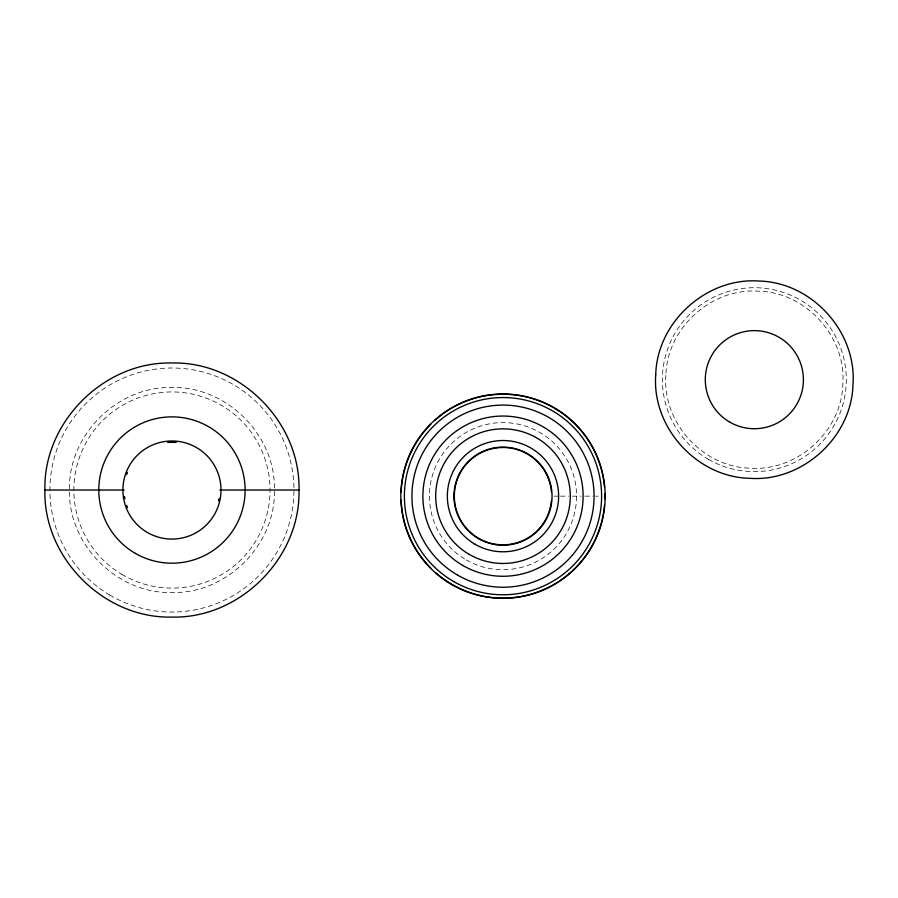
<?xml version="1.0" encoding="UTF-8"?>
<svg xmlns="http://www.w3.org/2000/svg" width="898" height="898" viewBox="0 0 898 898"><rect width="100%" height="100%" fill="white"/><g stroke="black" fill="none" stroke-linecap="round" stroke-linejoin="round"><path stroke-width="0.67" stroke-dasharray="4.49 3.37" d="M69.449 488.759C68.753 434.441 117.627 386.174 171.945 387.509C226.251 386.174 275.136 434.441 274.44 488.759M274.44 491.296C275.136 545.625 226.251 593.881 171.945 592.545C117.627 593.881 68.753 545.625 69.449 491.296M554.111 496.156L557.984 496.156M560.453 496.156L568.636 496.156M572.352 496.156L581.163 496.156M584.879 496.156L593.107 496.156M595.61 496.156L598.113 496.156M665.856 375.33C662.342 422.565 702.651 467.039 750.01 468.172C797.233 471.686 841.718 431.377 842.852 384.03C846.365 336.795 806.045 292.31 758.698 291.176C711.463 287.663 666.99 327.983 665.856 375.33M466.208 559.869A73.569 73.569 0 0 0 576.561 496.156A73.569 73.569 0 0 0 466.208 432.443A73.569 73.569 0 0 0 466.208 559.869M708.376 459.316A91.955 91.955 0 0 0 846.309 379.674A91.955 91.955 0 0 0 708.376 300.033A91.955 91.955 0 0 0 708.376 459.316M121.814 574.338A98.095 98.095 0 0 0 270.029 491.285A98.095 98.095 0 0 0 123.991 404.459A98.095 98.095 0 0 0 121.814 574.338M109.747 595.015A122.027 122.027 0 0 0 293.96 491.397A122.027 122.027 0 0 0 112.127 383.671A122.027 122.027 0 0 0 109.747 595.015"/><path stroke-width="1.35" d="M298.989 490.027C300.684 557.905 239.822 618.767 171.945 617.072C104.067 618.767 43.205 557.905 44.9 490.027C43.216 422.15 104.067 361.299 171.945 362.994C239.822 361.299 300.673 422.15 298.989 490.027L219.786 490.027M218.528 500.961L218.989 498.738M126.64 474.638L127.46 472.415M167.645 442.377L176.244 442.377M44.9 490.027L124.104 490.027M604.444 496.156L605.521 496.156M126.64 505.417L127.46 507.639M124.541 496.515L124.901 498.738M604.87 493.541A101.901 101.901 0 0 1 604.87 498.783M604.489 505.316A101.901 101.901 0 0 1 435.743 572.722M430.939 568.221A101.901 101.901 0 0 1 401.17 500.085M401.17 492.227A101.901 101.901 0 0 1 430.939 424.103M434.767 420.477A101.901 101.901 0 0 1 604.489 487.008M551.462 500.534A48.672 48.672 0 0 1 477.41 537.554A48.672 48.672 0 0 1 477.41 454.758A48.672 48.672 0 0 1 551.462 491.79M655.72 374.836C651.813 427.47 696.736 477.04 749.504 478.308C802.15 482.215 851.719 437.292 852.977 384.524C856.894 331.878 811.972 282.309 759.192 281.052C706.558 277.134 656.988 322.068 655.72 374.836M478.477 538.632A49.042 49.042 0 0 0 552.046 496.156A49.042 49.042 0 0 0 478.477 453.681A49.042 49.042 0 0 0 478.477 538.632M451.907 584.654A102.181 102.181 0 0 0 605.185 496.156A102.181 102.181 0 0 0 451.907 407.67A102.181 102.181 0 0 0 451.907 584.654M453.692 581.556A98.6 98.6 0 0 0 601.604 496.156A98.6 98.6 0 0 0 453.692 410.768A98.6 98.6 0 0 0 453.692 581.556M457.464 575.034A91.08 91.08 0 0 0 594.072 496.156A91.08 91.08 0 0 0 457.464 417.289A91.08 91.08 0 0 0 457.464 575.034M462.941 565.527A80.102 80.102 0 0 0 583.105 496.156A80.102 80.102 0 0 0 462.941 426.786A80.102 80.102 0 0 0 462.941 565.527M469.351 554.448A67.305 67.305 0 0 0 570.297 496.156A67.305 67.305 0 0 0 469.351 437.876A67.305 67.305 0 0 0 469.351 554.448M475.177 544.334A55.631 55.631 0 0 0 558.623 496.156A55.631 55.631 0 0 0 475.177 447.979A55.631 55.631 0 0 0 475.177 544.334M729.827 422.15A49.042 49.042 0 0 0 803.396 379.674A49.042 49.042 0 0 0 729.827 337.199A49.042 49.042 0 0 0 729.827 422.15M147.418 532.503A49.042 49.042 0 0 0 220.987 490.027A49.042 49.042 0 0 0 147.418 447.552A49.042 49.042 0 0 0 147.418 532.503M135.362 553.393A73.176 73.176 0 0 0 245.12 490.027A73.176 73.176 0 0 0 135.362 426.662A73.176 73.176 0 0 0 135.362 553.393"/></g></svg>
